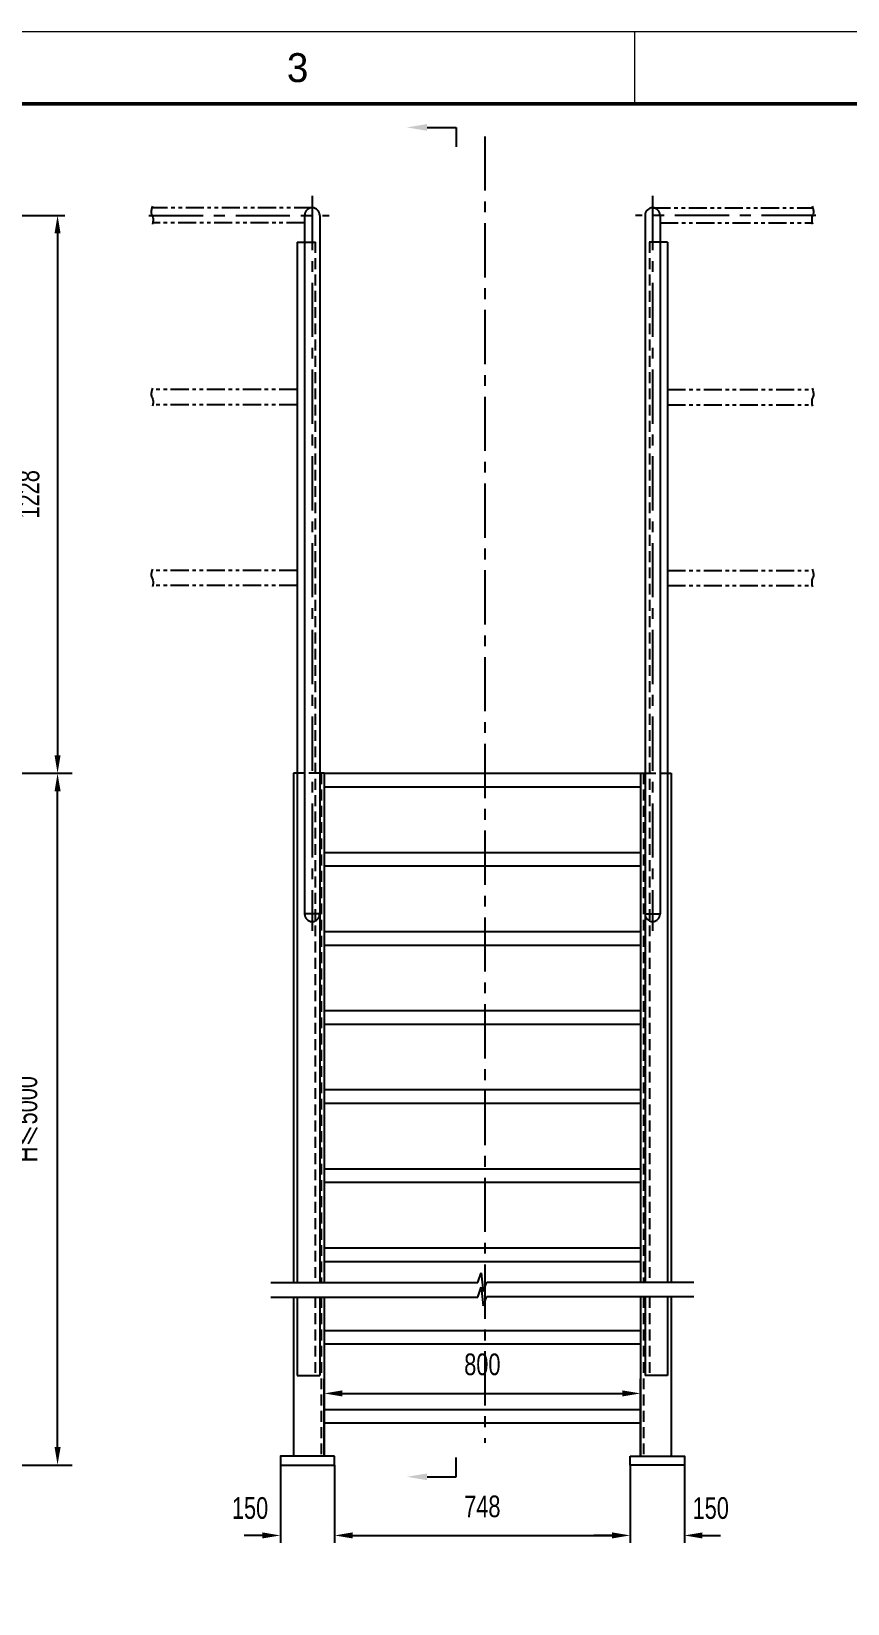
# Model space of a CAD drawing. Extents: x 148 to 221443, y -36682 to 6758.
# Drawn here: x 184575 to 186833, y -8459 to -4111 of the extents above; entities that cross this region are included whole.
import ezdxf
from ezdxf.enums import TextEntityAlignment as Align

# ---------------------------------------------------------------- set-up
doc = ezdxf.new("R2010")
doc.units = 0
doc.header["$LTSCALE"] = 10
doc.header["$MEASUREMENT"] = 0
for name, pattern in [('CENTERX2', [4, 2.5, -0.5, 0.5, -0.5]), ('HIDDENX2', [0.75, 0.5, -0.25]), ('PHANTOMX2', [5, 2.5, -0.5, 0.5, -0.5, 0.5, -0.5])]:
    doc.linetypes.add(name, pattern=pattern)
doc.layers.add('2（细实线）', color=3, linetype='Continuous', lineweight=20)
doc.layers.add('图框层', color=7, linetype='Continuous', lineweight=15)
for name, color, linetype in [('CENTER', 1, 'CENTERX2'), ('DIM', 4, 'Continuous'), ('HIDDEN', 7, 'HIDDENX2'), ('RED', 7, 'Continuous'), ('WB-FS', 6, 'Continuous')]:
    doc.layers.add(name, color=color, linetype=linetype)
doc.styles.add('HZ', font='ROMS.SHX', dxfattribs={"width": 0.75, "bigfont": 'GBCBIG.SHX'})
doc.styles.get("Standard").update_dxf_attribs({"font": 'wison_e.shx', "width": 0.75, "bigfont": 'wison_c.shx'})
doc.dimstyles.new('DIM1', dxfattribs={"dimscale": 20, "dimtxt": 3, "dimasz": 2.5, "dimexe": 2, "dimexo": 0, "dimgap": 1, "dimtad": 0, "dimdec": 0, "dimzin": 0, "dimdsep": 46, "dimtxsty": 'Standard', "dimcen": 2, "dimclrd": 3, "dimclre": 3, "dimclrt": 3, "dimadec": 0, "dimazin": 0, "dimtfac": 0.666667, "dimtdec": 0, "dimtofl": 0, "dimtmove": 2, "dimatfit": 1, "dimfxl": 2, "dimtvp": 1.333333, "dimtolj": 1, "dimtzin": 0, "dimarcsym": 0})

# ---------------------------------------------------------------- blocks, each defined once
blk = doc.blocks.new('*D798')
at = {"layer": 'Defpoints', "color": 0}
for p in [(186260.4, -7878.1), (185385.4, -8051.2), (186260.4, -8051.2)]:
    blk.add_point(p, dxfattribs=at)
at = {"layer": 'DIM', "color": 3, "lineweight": -2}
for p, q in [((185385.4, -8051.2), (185385.4, -7838.1)), ((186260.4, -8051.2), (186260.4, -7838.1)), ((185435.4, -7878.1), (186210.4, -7878.1))]:
    blk.add_line(p, q, dxfattribs=at)
at = {"layer": 'DIM', "color": 3}
for points in [[(185435.4, -7869.7), (185435.4, -7886.4), (185385.4, -7878.1)], [(186210.4, -7886.4), (186210.4, -7869.7), (186260.4, -7878.1)]]:
    blk.add_solid(points, dxfattribs=at)
at = {"layer": 'DIM', "color": 3, "insert": (185822.9, -7798.1), "char_height": 60, "attachment_point": 5}
blk.add_mtext('\\A1;800', dxfattribs=at)
blk = doc.blocks.new('*D813')
at = {"color": 3, "linetype": 'Continuous', "lineweight": -2}
for p, q in [((185414, -8076.2), (185414, -8290.9)), ((186231.8, -8076.2), (186231.8, -8290.9)), ((185464, -8270.9), (186181.8, -8270.9))]:
    blk.add_line(p, q, dxfattribs=at)
at = {"color": 3}
for points in [[(185464, -8262.5), (185464, -8279.2), (185414, -8270.9)], [(186181.8, -8279.2), (186181.8, -8262.5), (186231.8, -8270.9)]]:
    blk.add_solid(points, dxfattribs=at)
at = {"layer": 'Defpoints', "color": 0}
for p in [(185414, -8076.2), (186231.8, -8076.2), (186231.8, -8270.9)]:
    blk.add_point(p, dxfattribs=at)
at = {"color": 3, "insert": (185822.9, -8190.9), "char_height": 60, "attachment_point": 5}
blk.add_mtext('\\A1;748', dxfattribs=at)
blk = doc.blocks.new('*D814')
at = {"color": 3, "linetype": 'Continuous', "lineweight": -2}
for p, q in [((185264, -8076.2), (185264, -8290.9)), ((185414, -8076.2), (185414, -8290.9)), ((185214, -8270.9), (185164, -8270.9)), ((185464, -8270.9), (185514, -8270.9))]:
    blk.add_line(p, q, dxfattribs=at)
at = {"color": 3}
for points in [[(185214, -8279.2), (185214, -8262.5), (185264, -8270.9)], [(185464, -8262.5), (185464, -8279.2), (185414, -8270.9)]]:
    blk.add_solid(points, dxfattribs=at)
at = {"layer": 'Defpoints', "color": 0}
for p in [(185264, -8076.2), (185414, -8076.2), (185414, -8270.9)]:
    blk.add_point(p, dxfattribs=at)
at = {"color": 3, "insert": (185180.1, -8195.4), "char_height": 60, "attachment_point": 5}
blk.add_mtext('\\A1;150', dxfattribs=at)
blk = doc.blocks.new('*D815')
at = {"color": 3, "linetype": 'Continuous', "lineweight": -2}
for p, q in [((186231.8, -8076.2), (186231.8, -8290.9)), ((186381.8, -8076.2), (186381.8, -8290.9)), ((186181.8, -8270.9), (186131.8, -8270.9)), ((186431.8, -8270.9), (186481.8, -8270.9))]:
    blk.add_line(p, q, dxfattribs=at)
at = {"color": 3}
for points in [[(186181.8, -8279.2), (186181.8, -8262.5), (186231.8, -8270.9)], [(186431.8, -8262.5), (186431.8, -8279.2), (186381.8, -8270.9)]]:
    blk.add_solid(points, dxfattribs=at)
at = {"layer": 'Defpoints', "color": 0}
for p in [(186231.8, -8076.2), (186381.8, -8076.2), (186231.8, -8270.9)]:
    blk.add_point(p, dxfattribs=at)
at = {"color": 3, "insert": (186454.8, -8195.5), "char_height": 60, "attachment_point": 5}
blk.add_mtext('\\A1;150', dxfattribs=at)
blk = doc.blocks.new('*D869')
at = {"color": 3, "linetype": 'Continuous', "lineweight": -2}
for p, q in [((183925.9, -6162.9), (184687.5, -6162.9)), ((184647.5, -8026.2), (184647.5, -6212.9)), ((181401.3, -8076.2), (184687.5, -8076.2))]:
    blk.add_line(p, q, dxfattribs=at)
at = {"color": 3}
for points in [[(184655.9, -6212.9), (184639.2, -6212.9), (184647.5, -6162.9)], [(184639.2, -8026.2), (184655.9, -8026.2), (184647.5, -8076.2)]]:
    blk.add_solid(points, dxfattribs=at)
at = {"layer": 'Defpoints', "color": 0}
for p in [(183925.9, -6162.9), (184647.5, -6162.9), (181401.3, -8076.2)]:
    blk.add_point(p, dxfattribs=at)
at = {"color": 3, "insert": (184562.2, -7119.6), "char_height": 60, "attachment_point": 5, "rotation": 90}
blk.add_mtext('\\A1;H{\\fSimSun|b0|i0|c134|p54;≤}5000', dxfattribs=at)
blk = doc.blocks.new('*D873')
at = {"color": 3, "linetype": 'Continuous', "lineweight": -2}
for p, q in [((183758.4, -4619.9), (184667.5, -4619.9)), ((184647.5, -4669.9), (184647.5, -6112.9)), ((183925.9, -6162.9), (184667.5, -6162.9))]:
    blk.add_line(p, q, dxfattribs=at)
at = {"color": 3}
for points in [[(184655.9, -4669.9), (184639.2, -4669.9), (184647.5, -4619.9)], [(184639.2, -6112.9), (184655.9, -6112.9), (184647.5, -6162.9)]]:
    blk.add_solid(points, dxfattribs=at)
at = {"layer": 'Defpoints', "color": 0}
for p in [(183758.4, -4619.9), (183925.9, -6162.9), (184647.5, -6162.9)]:
    blk.add_point(p, dxfattribs=at)
at = {"color": 3, "insert": (184567.5, -5391.4), "char_height": 60, "attachment_point": 5, "rotation": 90}
blk.add_mtext('\\A1;1228', dxfattribs=at)
blk = doc.blocks.new('a2')
blk.add_line((15615.59, 10126.74), (15615.59, 10116.74))
at = {"layer": '图框层', "ltscale": 10}
blk.add_lwpolyline([(15311.09, 10126.74), (15905.09, 10126.74), (15905.09, 9706.74), (15311.09, 9706.74)], close=True, dxfattribs=at)
at = {"layer": '图框层', "ltscale": 10, "const_width": 0.5}
blk.add_lwpolyline([(15336.09, 10116.74), (15895.09, 10116.74), (15895.09, 9716.74), (15336.09, 9716.74)], close=True, dxfattribs=at)
at = {"style": 'HZ'}
blk.add_text('3', height=4, dxfattribs=at).set_placement((15569, 10121.74), align=Align.MIDDLE)

msp = doc.modelspace()

# ---------------------------------------------------------------- linework, layer by layer
at = {"color": 3, "linetype": 'Continuous'}
for p, q in [((185670.0919, -4376.6139), (185750.5803, -4376.6139)), ((185670.0919, -8108.7477), (185750.5803, -8108.7477))]:
    msp.add_line(p, q, dxfattribs=at)
at = {"color": 7, "linetype": 'Continuous'}
for p, q in [((185750.5803, -4376.6139), (185750.5803, -4430.168)), ((185750.5803, -8108.7477), (185750.5803, -8055.1936))]:
    msp.add_line(p, q, dxfattribs=at)
at = {"color": 4, "linetype": 'PHANTOMX2', "ltscale": 2}
for p, q in [((185351.9873, -4598.9186), (184908.8439, -4598.9186)), ((186293.8623, -4598.9186), (186737.0057, -4598.9186)), ((185331.0498, -4640.7936), (184910.7736, -4640.7936)), ((186314.7998, -4640.7936), (186735.076, -4640.7936)), ((185310.4248, -5101.7981), (184908.8439, -5101.7981)), ((186335.4248, -5101.7981), (186737.0057, -5101.7981)), ((185310.4248, -5143.6731), (184910.7736, -5143.6731)), ((186335.4248, -5143.6731), (186735.076, -5143.6731)), ((185310.4248, -5601.7981), (184908.8439, -5601.7981)), ((186335.4248, -5601.7981), (186737.0057, -5601.7981)), ((185310.4248, -5643.6731), (184910.7736, -5643.6731)), ((186335.4248, -5643.6731), (186735.076, -5643.6731))]:
    msp.add_line(p, q, dxfattribs=at)
at = {"color": 3, "linetype": 'Continuous'}
for points in [[(184910.0854, -4594.4947), (184907.8537, -4600.8146), (184904.1097, -4611.4176), (184913.4316, -4626.88), (184911.4604, -4637.4316), (184909.9044, -4643.7179)], [(186735.7642, -4594.4947), (186737.9959, -4600.8146), (186741.7399, -4611.4176), (186732.418, -4626.88), (186734.3892, -4637.4316), (186735.9452, -4643.7179)], [(184910.0854, -5098.2191), (184907.8537, -5104.5391), (184904.1097, -5115.1421), (184913.4316, -5130.6045), (184911.4604, -5141.156), (184909.9044, -5147.4424)], [(186735.7642, -5098.2191), (186737.9959, -5104.5391), (186741.7399, -5115.1421), (186732.418, -5130.6045), (186734.3892, -5141.156), (186735.9452, -5147.4424)], [(184910.0854, -5598.2191), (184907.8537, -5604.5391), (184904.1097, -5615.1421), (184913.4316, -5630.6045), (184911.4604, -5641.156), (184909.9044, -5647.4424)], [(186735.7642, -5598.2191), (186737.9959, -5604.5391), (186741.7399, -5615.1421), (186732.418, -5630.6045), (186734.3892, -5641.156), (186735.9452, -5647.4424)]]:
    msp.add_open_spline(points, degree=3, knots=[0, 0, 0, 0, 40.414538373, 67.803406807, 107.459950302, 107.459950302, 107.459950302, 107.459950302], dxfattribs=at)
for points in [[(185670.0919, -4367.2389), (185670.0919, -4385.9889), (185613.8419, -4376.6139)], [(185670.0919, -8118.1227), (185670.0919, -8099.3727), (185613.8419, -8108.7477)]]:
    msp.add_solid(points, dxfattribs=at)
at = {"layer": 'CENTER', "color": 1, "ltscale": 6}
for p, q in [((185830.1735, -4401.4393), (185830.1735, -8014.5134)), ((185351.9873, -4566.1528), (185351.9873, -6598.9888)), ((186293.8623, -4566.1528), (186293.8623, -6598.9888)), ((184900.343, -4619.8561), (185399.4387, -4619.8561)), ((186745.5065, -4619.8561), (186246.4109, -4619.8561))]:
    msp.add_line(p, q, dxfattribs=at)
at = {"layer": 'HIDDEN', "ltscale": 6}
for p, q in [((185331.0498, -4693.5699), (185372.9248, -4693.5699)), ((185360.4248, -4693.5699), (185360.4248, -7571.5551)), ((186314.7998, -4693.5699), (186272.9248, -4693.5699)), ((186285.4248, -4693.5699), (186285.4248, -7571.5551)), ((185372.9248, -6162.9358), (185310.4248, -6162.9358)), ((185376.6748, -6162.9358), (185376.6748, -7571.5551)), ((186269.1748, -6162.9358), (186269.1748, -7571.5551)), ((186272.9248, -6162.9358), (186335.4248, -6162.9358)), ((185360.4248, -7611.4219), (185360.4248, -7828.3504)), ((185376.6748, -7611.4219), (185376.6748, -8051.2284)), ((186269.1748, -7611.4219), (186269.1748, -8051.2284)), ((186285.4248, -7611.4219), (186285.4248, -7828.3504))]:
    msp.add_line(p, q, dxfattribs=at)
at = {"layer": 'RED'}
for p, q in [((185331.0498, -4619.8561), (185331.0498, -6552.0463)), ((185372.9248, -4619.8561), (185372.9248, -7571.5551)), ((186272.9248, -4619.8561), (186272.9248, -7571.5551)), ((186314.7998, -4619.8561), (186314.7998, -6552.0463)), ((185310.4248, -4693.5699), (185310.4248, -7571.5551)), ((185310.4248, -4693.5699), (185331.0498, -4693.5699)), ((186335.4248, -4693.5699), (186314.7998, -4693.5699)), ((186335.4248, -4693.5699), (186335.4248, -7571.5551)), ((185310.4248, -6162.9358), (185300.4248, -6162.9358)), ((185300.4248, -6162.9358), (185300.4248, -7571.5551)), ((185385.4248, -6162.9358), (185372.9248, -6162.9358)), ((185385.4248, -6162.9358), (185385.4248, -7571.5551)), ((185385.4248, -6162.9358), (186260.4248, -6162.9358)), ((186260.4248, -6162.9358), (186260.4248, -7571.5551)), ((186260.4248, -6162.9358), (186272.9248, -6162.9358)), ((186335.4248, -6162.9358), (186345.4248, -6162.9358)), ((186345.4248, -6162.9358), (186345.4248, -7571.5551)), ((185385.4248, -6200.4358), (186260.4248, -6200.4358)), ((185385.4248, -6381.6858), (186260.4248, -6381.6858)), ((185385.4248, -6419.1858), (186260.4248, -6419.1858)), ((185372.9248, -6552.0463), (185331.0498, -6552.0463)), ((186272.9248, -6552.0463), (186314.7998, -6552.0463)), ((185385.4248, -6600.4358), (186260.4248, -6600.4358)), ((185385.4248, -6637.9358), (186260.4248, -6637.9358)), ((185385.4248, -6819.1858), (186260.4248, -6819.1858)), ((185385.4248, -6856.6858), (186260.4248, -6856.6858)), ((185385.4248, -7037.9358), (186260.4248, -7037.9358)), ((185385.4248, -7075.4358), (186260.4248, -7075.4358)), ((185385.4248, -7256.6858), (186260.4248, -7256.6858)), ((185385.4248, -7294.1858), (186260.4248, -7294.1858)), ((185385.4248, -7475.4358), (186260.4248, -7475.4358)), ((185385.4248, -7512.9358), (186260.4248, -7512.9358)), ((185300.4248, -7611.4219), (185300.4248, -8051.2284)), ((185310.4248, -7611.4219), (185310.4248, -7828.3504)), ((185372.9248, -7611.4219), (185372.9248, -7828.3504)), ((185385.4248, -7611.4219), (185385.4248, -8051.2284)), ((186260.4248, -7611.4219), (186260.4248, -8051.2284)), ((186272.9248, -7611.4219), (186272.9248, -7828.3504)), ((186335.4248, -7611.4219), (186335.4248, -7828.3504)), ((186345.4248, -7611.4219), (186345.4248, -8051.2284)), ((185385.4248, -7703.6248), (186260.4248, -7703.6248)), ((185385.4248, -7741.1248), (186260.4248, -7741.1248)), ((185310.4248, -7828.3504), (185372.9248, -7828.3504)), ((186335.4248, -7828.3504), (186272.9248, -7828.3504)), ((185385.4248, -7922.3748), (186260.4248, -7922.3748)), ((185385.4248, -7959.8748), (186260.4248, -7959.8748))]:
    msp.add_line(p, q, dxfattribs=at)
for points in [[(185414.004, -8051.2284), (185264.004, -8051.2284), (185264.004, -8076.2284), (185414.004, -8076.2284)], [(186231.8456, -8051.2284), (186381.8456, -8051.2284), (186381.8456, -8076.2284), (186231.8456, -8076.2284)]]:
    msp.add_lwpolyline(points, close=True, dxfattribs=at)
for centre, start, end in [((185351.9873, -4619.8561), 0, 180), ((186293.8623, -4619.8561), 0, 180), ((185351.9873, -6552.0463), 180, 0), ((186293.8623, -6552.0463), 180, 0)]:
    msp.add_arc(centre, 20.9375, start, end, dxfattribs=at)
at = {"layer": 'WB-FS', "linetype": 'Continuous'}
for p, q in [((185810.1374, -7571.5551), (185819.6663, -7544.1282)), ((185819.6663, -7544.1282), (185825.1071, -7595.8546)), ((185237.9248, -7571.5551), (185810.1374, -7571.5551)), ((185810.1374, -7611.4219), (185819.6663, -7583.9949)), ((185819.6663, -7583.9949), (185825.1071, -7635.7213)), ((185825.1071, -7595.8546), (185835.0819, -7570.4451)), ((185835.0819, -7570.4451), (186407.9248, -7570.4451)), ((185237.9248, -7611.4219), (185810.1374, -7611.4219)), ((185825.1071, -7635.7213), (185835.0819, -7610.3119)), ((185835.0819, -7610.3119), (186407.9248, -7610.3119))]:
    msp.add_line(p, q, dxfattribs=at)

# ---------------------------------------------------------------- block references
at = {"layer": '2（细实线）', "xscale": 20, "yscale": 20, "zscale": 20}
msp.add_blockref('a2', (-126068.2427, -206645.9746), dxfattribs=at)

# ---------------------------------------------------------------- dimensions: what is measured, and where the dimension line sits
at = {"color": 7, "linetype": 'Continuous'}
for p1, text, override, picture, middle in [((183758.4415, -4619.8561), '1228', {"dimexe": 1, "dimexo": 0, "dimzin": 8}, '*D873', (184567.5481, -5391.396)), ((181401.346, -8076.2284), 'H{\\fSimSun|b0|i0|c134|p54;≤}5000', {"dimzin": 8}, '*D869', (184562.1849, -7119.5821))]:
    dim = msp.add_linear_dim(base=(184647.5481, -6162.9358), p1=p1, p2=(183925.8696, -6162.9358), angle=90, text=text, dimstyle='DIM1', override=override, dxfattribs=at)
    dim.commit()
    dim.dimension.update_dxf_attribs({"geometry": picture, "text_midpoint": middle})
at = {"color": 1, "linetype": 'Continuous'}
for base, p1, p2, picture, middle in [((185414.004, -8270.8574), (185264.004, -8076.2284), (185414.004, -8076.2284), '*D814', (185180.1419, -8195.3587)), ((186231.8456, -8270.8574), (186381.8456, -8076.2284), (186231.8456, -8076.2284), '*D815', (186454.7751, -8195.4563))]:
    dim = msp.add_linear_dim(base=base, p1=p1, p2=p2, dimstyle='DIM1', override={"dimexe": 1, "dimexo": 0, "dimzin": 8}, dxfattribs=at)
    dim.commit()
    dim.dimension.update_dxf_attribs({"geometry": picture, "text_midpoint": middle, "dimtype": 160})
dim = msp.add_linear_dim(base=(186231.8456, -8270.8574), p1=(185414.004, -8076.2284), p2=(186231.8456, -8076.2284), text='748', dimstyle='DIM1', override={"dimexe": 1, "dimexo": 0, "dimzin": 8}, dxfattribs=at)
dim.commit()
dim.dimension.update_dxf_attribs({"geometry": '*D813', "text_midpoint": (185822.9248, -8190.8574)})
at = {"layer": 'DIM'}
dim = msp.add_linear_dim(base=(186260.4248, -7878.07), p1=(185385.4248, -8051.2284), p2=(186260.4248, -8051.2284), text='800', dimstyle='DIM1', dxfattribs=at)
dim.commit()
dim.dimension.update_dxf_attribs({"geometry": '*D798', "text_midpoint": (185822.9248, -7798.07)})

doc.saveas('drawing.dxf')
